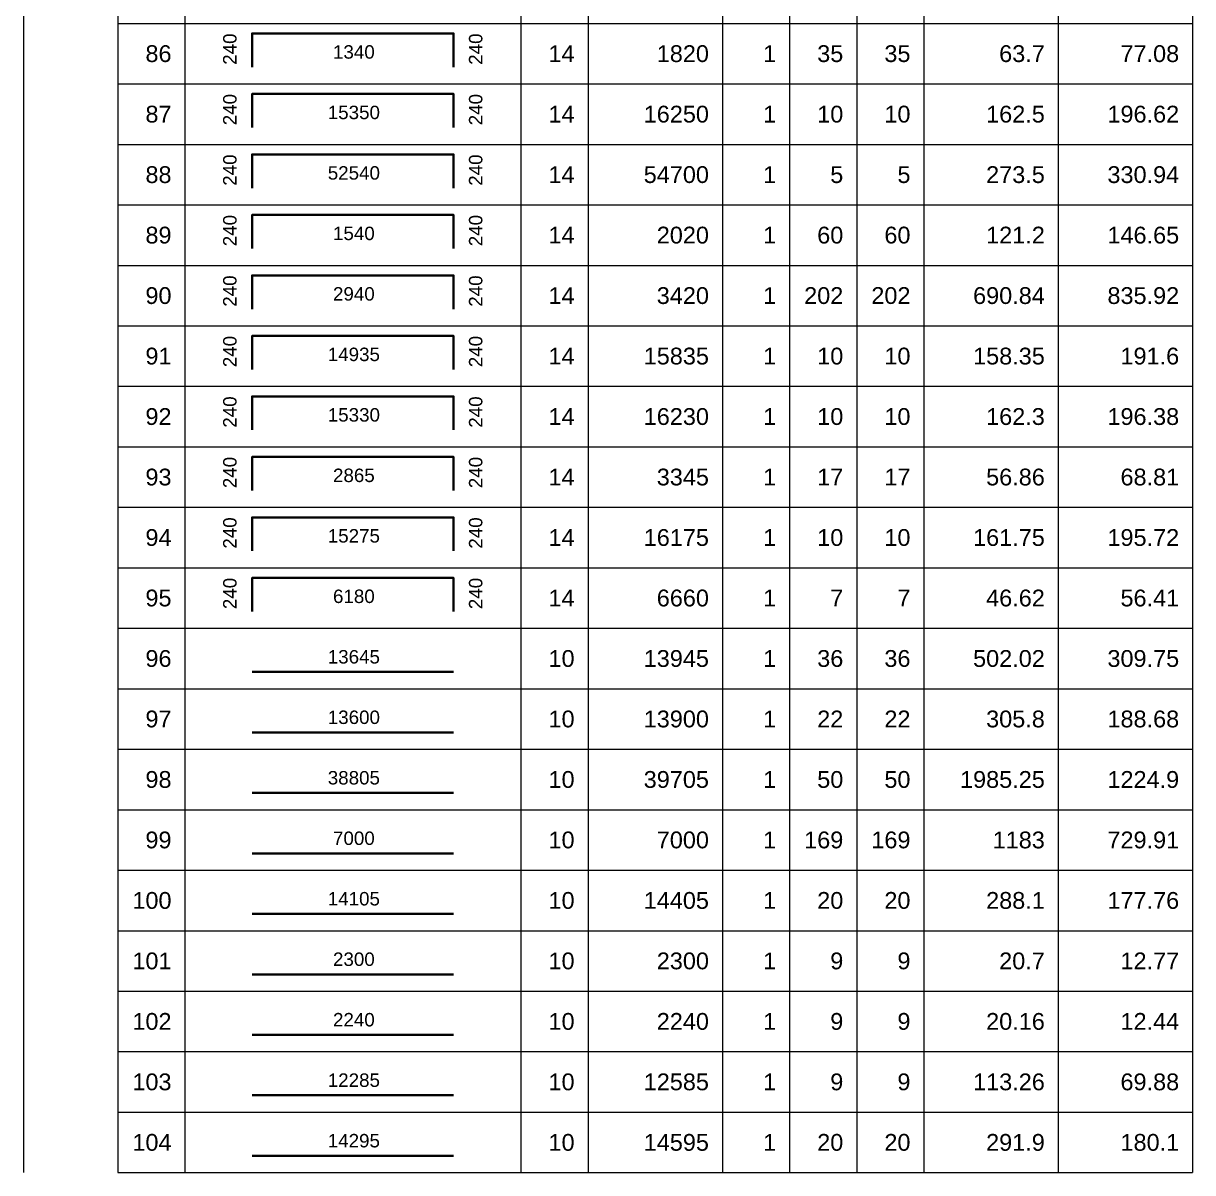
# Model space of a CAD drawing. Header units: millimetres. Extents: x -211477 to 1328726, y -15421 to 98394.
# Drawn here: x 1261446 to 1292079, y 17843 to 47939 of the extents above; entities that cross this region are included whole.
import ezdxf
from ezdxf.enums import TextEntityAlignment as Align

# ---------------------------------------------------------------- set-up
doc = ezdxf.new("R2010")
doc.units = ezdxf.units.MM
doc.header["$MEASUREMENT"] = 0
for name, color, linetype, lineweight in [('NDC_FRAME', 7, 'Continuous', 18), ('NDC_S_REBAR', 4, 'Continuous', 35), ('NDC_S_VN TEXT', 7, 'Continuous', 20), ('NDC_Table', 3, 'Continuous', 20)]:
    doc.layers.add(name, color=color, linetype=linetype, lineweight=lineweight)
doc.styles.add('ARIAL', font='arial.ttf', dxfattribs={"width": 0.8})

# ---------------------------------------------------------------- blocks, each defined once
blk = doc.blocks.new('dang04')
at = {"layer": 'NDC_S_REBAR'}
blk.add_lwpolyline([(3405, -650), (3405, -150), (6405, -150), (6405, -650)], dxfattribs=at)
at = {"layer": 'NDC_Table'}
for p, q in [((0, 0), (0, -900)), ((1405, 0), (1405, -900)), ((2405, 0), (2405, -900)), ((7405, 0), (7405, -900)), ((8405, 0), (8405, -900)), ((10405, 0), (10405, -900)), ((11405, 0), (11405, -900)), ((12405, 0), (12405, -900)), ((13405, 0), (13405, -900)), ((15405, 0), (15405, -900)), ((17405, 0), (17405, -900)), ((1405, -900), (17405, -900))]:
    blk.add_line(p, q, dxfattribs=at)
at = {"layer": 'NDC_S_VN TEXT', "style": 'ARIAL'}
for p in [(3073, -150), (6733, -150)]:
    blk.add_attdef('D03', text='', height=200, rotation=90, dxfattribs=at).set_placement(p, align=Align.MIDDLE_RIGHT)
for p in [(2205, -450), (8205, -450), (10205, -450), (11205, -450), (12205, -450), (13205, -450), (15205, -450), (17205, -450)]:
    blk.add_attdef('D03', text='', height=250, dxfattribs=at).set_placement(p, align=Align.MIDDLE_RIGHT)
blk.add_attdef('D03', text='', height=200, dxfattribs=at).set_placement((4920, -425), align=Align.MIDDLE_CENTER)
blk = doc.blocks.new('dang01')
at = {"layer": 'NDC_S_REBAR'}
blk.add_line((3405, -650), (6405, -650), dxfattribs=at)
at = {"layer": 'NDC_Table'}
for p, q in [((0, 0), (0, -900)), ((1405, 0), (1405, -900)), ((2405, 0), (2405, -900)), ((7405, 0), (7405, -900)), ((8405, 0), (8405, -900)), ((10405, 0), (10405, -900)), ((11405, 0), (11405, -900)), ((12405, 0), (12405, -900)), ((13405, 0), (13405, -900)), ((15405, 0), (15405, -900)), ((17405, 0), (17405, -900)), ((1405, -900), (17405, -900))]:
    blk.add_line(p, q, dxfattribs=at)
at = {"layer": 'NDC_S_VN TEXT', "style": 'ARIAL'}
for p in [(2205, -450), (8205, -450), (10205, -450), (11205, -450), (12205, -450), (13205, -450), (15205, -450), (17205, -450)]:
    blk.add_attdef('D03', text='', height=250, dxfattribs=at).set_placement(p, align=Align.MIDDLE_RIGHT)
blk.add_attdef('00000000', text='', height=200, dxfattribs=at).set_placement((4920, -425), align=Align.MIDDLE_CENTER)

msp = doc.modelspace()

# ---------------------------------------------------------------- block references
at = {"layer": 'NDC_FRAME'}
ref = msp.add_blockref('dang04', (1261445.7, 49523), dxfattribs=dict(at, xscale=1.759999999999996, yscale=1.759999999999996, zscale=1.759999999999996))
ref.add_attrib('D03', '85', dxfattribs={"layer": 'NDC_S_VN TEXT', "height": 440, "style": 'ARIAL'}).set_placement((1265327, 48731), align=Align.MIDDLE_RIGHT)
ref.add_attrib('D03', '240', dxfattribs={"layer": 'NDC_S_VN TEXT', "height": 352, "rotation": 90, "style": 'ARIAL'}).set_placement((1266854.8, 49259), align=Align.MIDDLE_RIGHT)
ref.add_attrib('D03', '15335', dxfattribs={"layer": 'NDC_S_VN TEXT', "height": 352, "style": 'ARIAL'}).set_placement((1270104.2, 48775.5), align=Align.MIDDLE_CENTER)
ref.add_attrib('D03', '240', dxfattribs={"layer": 'NDC_S_VN TEXT', "height": 352, "rotation": 90, "style": 'ARIAL'}).set_placement((1273294.9, 49259), align=Align.MIDDLE_RIGHT)
ref.add_attrib('D03', '14', dxfattribs={"layer": 'NDC_S_VN TEXT', "height": 440, "style": 'ARIAL'}).set_placement((1275887, 48731), align=Align.MIDDLE_RIGHT)
ref.add_attrib('D03', '16235', dxfattribs={"layer": 'NDC_S_VN TEXT', "height": 440, "style": 'ARIAL'}).set_placement((1279407, 48731), align=Align.MIDDLE_RIGHT)
ref.add_attrib('D03', '1', dxfattribs={"layer": 'NDC_S_VN TEXT', "height": 440, "style": 'ARIAL'}).set_placement((1281167, 48731), align=Align.MIDDLE_RIGHT)
ref.add_attrib('D03', '10', dxfattribs={"layer": 'NDC_S_VN TEXT', "height": 440, "style": 'ARIAL'}).set_placement((1282927, 48731), align=Align.MIDDLE_RIGHT)
ref.add_attrib('D03', '10', dxfattribs={"layer": 'NDC_S_VN TEXT', "height": 440, "style": 'ARIAL'}).set_placement((1284687, 48731.6), align=Align.MIDDLE_RIGHT)
ref.add_attrib('D03', '162.35', dxfattribs={"layer": 'NDC_S_VN TEXT', "height": 440, "style": 'ARIAL'}).set_placement((1288207, 48731), align=Align.MIDDLE_RIGHT)
ref.add_attrib('D03', '196.44', dxfattribs={"layer": 'NDC_S_VN TEXT', "height": 440, "style": 'ARIAL'}).set_placement((1291727, 48731), align=Align.MIDDLE_RIGHT)
ref = msp.add_blockref('dang04', (1261445.7, 47939), dxfattribs=dict(at, xscale=1.759999999999996, yscale=1.759999999999996, zscale=1.759999999999996))
ref.add_attrib('D03', '86', dxfattribs={"layer": 'NDC_S_VN TEXT', "height": 440, "style": 'ARIAL'}).set_placement((1265327, 47147), align=Align.MIDDLE_RIGHT)
ref.add_attrib('D03', '240', dxfattribs={"layer": 'NDC_S_VN TEXT', "height": 352, "rotation": 90, "style": 'ARIAL'}).set_placement((1266854.8, 47675), align=Align.MIDDLE_RIGHT)
ref.add_attrib('D03', '1340', dxfattribs={"layer": 'NDC_S_VN TEXT', "height": 352, "style": 'ARIAL'}).set_placement((1270104.2, 47191.5), align=Align.MIDDLE_CENTER)
ref.add_attrib('D03', '240', dxfattribs={"layer": 'NDC_S_VN TEXT', "height": 352, "rotation": 90, "style": 'ARIAL'}).set_placement((1273294.9, 47675), align=Align.MIDDLE_RIGHT)
ref.add_attrib('D03', '14', dxfattribs={"layer": 'NDC_S_VN TEXT', "height": 440, "style": 'ARIAL'}).set_placement((1275887, 47147), align=Align.MIDDLE_RIGHT)
ref.add_attrib('D03', '1820', dxfattribs={"layer": 'NDC_S_VN TEXT', "height": 440, "style": 'ARIAL'}).set_placement((1279407, 47147), align=Align.MIDDLE_RIGHT)
ref.add_attrib('D03', '1', dxfattribs={"layer": 'NDC_S_VN TEXT', "height": 440, "style": 'ARIAL'}).set_placement((1281167, 47147), align=Align.MIDDLE_RIGHT)
ref.add_attrib('D03', '35', dxfattribs={"layer": 'NDC_S_VN TEXT', "height": 440, "style": 'ARIAL'}).set_placement((1282927, 47147), align=Align.MIDDLE_RIGHT)
ref.add_attrib('D03', '35', dxfattribs={"layer": 'NDC_S_VN TEXT', "height": 440, "style": 'ARIAL'}).set_placement((1284687, 47147.6), align=Align.MIDDLE_RIGHT)
ref.add_attrib('D03', '63.7', dxfattribs={"layer": 'NDC_S_VN TEXT', "height": 440, "style": 'ARIAL'}).set_placement((1288207, 47147), align=Align.MIDDLE_RIGHT)
ref.add_attrib('D03', '77.08', dxfattribs={"layer": 'NDC_S_VN TEXT', "height": 440, "style": 'ARIAL'}).set_placement((1291727, 47147), align=Align.MIDDLE_RIGHT)
ref = msp.add_blockref('dang04', (1261445.7, 46355), dxfattribs=dict(at, xscale=1.759999999999996, yscale=1.759999999999996, zscale=1.759999999999996))
ref.add_attrib('D03', '87', dxfattribs={"layer": 'NDC_S_VN TEXT', "height": 440, "style": 'ARIAL'}).set_placement((1265327, 45563), align=Align.MIDDLE_RIGHT)
ref.add_attrib('D03', '240', dxfattribs={"layer": 'NDC_S_VN TEXT', "height": 352, "rotation": 90, "style": 'ARIAL'}).set_placement((1266854.8, 46091), align=Align.MIDDLE_RIGHT)
ref.add_attrib('D03', '15350', dxfattribs={"layer": 'NDC_S_VN TEXT', "height": 352, "style": 'ARIAL'}).set_placement((1270104.2, 45607.5), align=Align.MIDDLE_CENTER)
ref.add_attrib('D03', '240', dxfattribs={"layer": 'NDC_S_VN TEXT', "height": 352, "rotation": 90, "style": 'ARIAL'}).set_placement((1273294.9, 46091), align=Align.MIDDLE_RIGHT)
ref.add_attrib('D03', '14', dxfattribs={"layer": 'NDC_S_VN TEXT', "height": 440, "style": 'ARIAL'}).set_placement((1275887, 45563), align=Align.MIDDLE_RIGHT)
ref.add_attrib('D03', '16250', dxfattribs={"layer": 'NDC_S_VN TEXT', "height": 440, "style": 'ARIAL'}).set_placement((1279407, 45563), align=Align.MIDDLE_RIGHT)
ref.add_attrib('D03', '1', dxfattribs={"layer": 'NDC_S_VN TEXT', "height": 440, "style": 'ARIAL'}).set_placement((1281167, 45563), align=Align.MIDDLE_RIGHT)
ref.add_attrib('D03', '10', dxfattribs={"layer": 'NDC_S_VN TEXT', "height": 440, "style": 'ARIAL'}).set_placement((1282927, 45563), align=Align.MIDDLE_RIGHT)
ref.add_attrib('D03', '10', dxfattribs={"layer": 'NDC_S_VN TEXT', "height": 440, "style": 'ARIAL'}).set_placement((1284687, 45563.6), align=Align.MIDDLE_RIGHT)
ref.add_attrib('D03', '162.5', dxfattribs={"layer": 'NDC_S_VN TEXT', "height": 440, "style": 'ARIAL'}).set_placement((1288207, 45563), align=Align.MIDDLE_RIGHT)
ref.add_attrib('D03', '196.62', dxfattribs={"layer": 'NDC_S_VN TEXT', "height": 440, "style": 'ARIAL'}).set_placement((1291727, 45563), align=Align.MIDDLE_RIGHT)
ref = msp.add_blockref('dang04', (1261445.7, 44771), dxfattribs=dict(at, xscale=1.759999999999996, yscale=1.759999999999996, zscale=1.759999999999996))
ref.add_attrib('D03', '88', dxfattribs={"layer": 'NDC_S_VN TEXT', "height": 440, "style": 'ARIAL'}).set_placement((1265327, 43979), align=Align.MIDDLE_RIGHT)
ref.add_attrib('D03', '240', dxfattribs={"layer": 'NDC_S_VN TEXT', "height": 352, "rotation": 90, "style": 'ARIAL'}).set_placement((1266854.8, 44507), align=Align.MIDDLE_RIGHT)
ref.add_attrib('D03', '52540', dxfattribs={"layer": 'NDC_S_VN TEXT', "height": 352, "style": 'ARIAL'}).set_placement((1270104.2, 44023.5), align=Align.MIDDLE_CENTER)
ref.add_attrib('D03', '240', dxfattribs={"layer": 'NDC_S_VN TEXT', "height": 352, "rotation": 90, "style": 'ARIAL'}).set_placement((1273294.9, 44507), align=Align.MIDDLE_RIGHT)
ref.add_attrib('D03', '14', dxfattribs={"layer": 'NDC_S_VN TEXT', "height": 440, "style": 'ARIAL'}).set_placement((1275887, 43979), align=Align.MIDDLE_RIGHT)
ref.add_attrib('D03', '54700', dxfattribs={"layer": 'NDC_S_VN TEXT', "height": 440, "style": 'ARIAL'}).set_placement((1279407, 43979), align=Align.MIDDLE_RIGHT)
ref.add_attrib('D03', '1', dxfattribs={"layer": 'NDC_S_VN TEXT', "height": 440, "style": 'ARIAL'}).set_placement((1281167, 43979), align=Align.MIDDLE_RIGHT)
ref.add_attrib('D03', '5', dxfattribs={"layer": 'NDC_S_VN TEXT', "height": 440, "style": 'ARIAL'}).set_placement((1282927, 43979), align=Align.MIDDLE_RIGHT)
ref.add_attrib('D03', '5', dxfattribs={"layer": 'NDC_S_VN TEXT', "height": 440, "style": 'ARIAL'}).set_placement((1284687, 43979.6), align=Align.MIDDLE_RIGHT)
ref.add_attrib('D03', '273.5', dxfattribs={"layer": 'NDC_S_VN TEXT', "height": 440, "style": 'ARIAL'}).set_placement((1288207, 43979), align=Align.MIDDLE_RIGHT)
ref.add_attrib('D03', '330.94', dxfattribs={"layer": 'NDC_S_VN TEXT', "height": 440, "style": 'ARIAL'}).set_placement((1291727, 43979), align=Align.MIDDLE_RIGHT)
ref = msp.add_blockref('dang04', (1261445.7, 43187), dxfattribs=dict(at, xscale=1.759999999999996, yscale=1.759999999999996, zscale=1.759999999999996))
ref.add_attrib('D03', '89', dxfattribs={"layer": 'NDC_S_VN TEXT', "height": 440, "style": 'ARIAL'}).set_placement((1265327, 42395), align=Align.MIDDLE_RIGHT)
ref.add_attrib('D03', '240', dxfattribs={"layer": 'NDC_S_VN TEXT', "height": 352, "rotation": 90, "style": 'ARIAL'}).set_placement((1266854.8, 42923), align=Align.MIDDLE_RIGHT)
ref.add_attrib('D03', '1540', dxfattribs={"layer": 'NDC_S_VN TEXT', "height": 352, "style": 'ARIAL'}).set_placement((1270104.2, 42439.5), align=Align.MIDDLE_CENTER)
ref.add_attrib('D03', '240', dxfattribs={"layer": 'NDC_S_VN TEXT', "height": 352, "rotation": 90, "style": 'ARIAL'}).set_placement((1273294.9, 42923), align=Align.MIDDLE_RIGHT)
ref.add_attrib('D03', '14', dxfattribs={"layer": 'NDC_S_VN TEXT', "height": 440, "style": 'ARIAL'}).set_placement((1275887, 42395), align=Align.MIDDLE_RIGHT)
ref.add_attrib('D03', '2020', dxfattribs={"layer": 'NDC_S_VN TEXT', "height": 440, "style": 'ARIAL'}).set_placement((1279407, 42395), align=Align.MIDDLE_RIGHT)
ref.add_attrib('D03', '1', dxfattribs={"layer": 'NDC_S_VN TEXT', "height": 440, "style": 'ARIAL'}).set_placement((1281167, 42395), align=Align.MIDDLE_RIGHT)
ref.add_attrib('D03', '60', dxfattribs={"layer": 'NDC_S_VN TEXT', "height": 440, "style": 'ARIAL'}).set_placement((1282927, 42395), align=Align.MIDDLE_RIGHT)
ref.add_attrib('D03', '60', dxfattribs={"layer": 'NDC_S_VN TEXT', "height": 440, "style": 'ARIAL'}).set_placement((1284687, 42395.6), align=Align.MIDDLE_RIGHT)
ref.add_attrib('D03', '121.2', dxfattribs={"layer": 'NDC_S_VN TEXT', "height": 440, "style": 'ARIAL'}).set_placement((1288207, 42395), align=Align.MIDDLE_RIGHT)
ref.add_attrib('D03', '146.65', dxfattribs={"layer": 'NDC_S_VN TEXT', "height": 440, "style": 'ARIAL'}).set_placement((1291727, 42395), align=Align.MIDDLE_RIGHT)
ref = msp.add_blockref('dang04', (1261445.7, 41603), dxfattribs=dict(at, xscale=1.759999999999996, yscale=1.759999999999996, zscale=1.759999999999996))
ref.add_attrib('D03', '90', dxfattribs={"layer": 'NDC_S_VN TEXT', "height": 440, "style": 'ARIAL'}).set_placement((1265327, 40811), align=Align.MIDDLE_RIGHT)
ref.add_attrib('D03', '240', dxfattribs={"layer": 'NDC_S_VN TEXT', "height": 352, "rotation": 90, "style": 'ARIAL'}).set_placement((1266854.8, 41339), align=Align.MIDDLE_RIGHT)
ref.add_attrib('D03', '2940', dxfattribs={"layer": 'NDC_S_VN TEXT', "height": 352, "style": 'ARIAL'}).set_placement((1270104.2, 40855.5), align=Align.MIDDLE_CENTER)
ref.add_attrib('D03', '240', dxfattribs={"layer": 'NDC_S_VN TEXT', "height": 352, "rotation": 90, "style": 'ARIAL'}).set_placement((1273294.9, 41339), align=Align.MIDDLE_RIGHT)
ref.add_attrib('D03', '14', dxfattribs={"layer": 'NDC_S_VN TEXT', "height": 440, "style": 'ARIAL'}).set_placement((1275887, 40811), align=Align.MIDDLE_RIGHT)
ref.add_attrib('D03', '3420', dxfattribs={"layer": 'NDC_S_VN TEXT', "height": 440, "style": 'ARIAL'}).set_placement((1279407, 40811), align=Align.MIDDLE_RIGHT)
ref.add_attrib('D03', '1', dxfattribs={"layer": 'NDC_S_VN TEXT', "height": 440, "style": 'ARIAL'}).set_placement((1281167, 40811), align=Align.MIDDLE_RIGHT)
ref.add_attrib('D03', '202', dxfattribs={"layer": 'NDC_S_VN TEXT', "height": 440, "style": 'ARIAL'}).set_placement((1282927, 40811), align=Align.MIDDLE_RIGHT)
ref.add_attrib('D03', '202', dxfattribs={"layer": 'NDC_S_VN TEXT', "height": 440, "style": 'ARIAL'}).set_placement((1284687, 40811.6), align=Align.MIDDLE_RIGHT)
ref.add_attrib('D03', '690.84', dxfattribs={"layer": 'NDC_S_VN TEXT', "height": 440, "style": 'ARIAL'}).set_placement((1288207, 40811), align=Align.MIDDLE_RIGHT)
ref.add_attrib('D03', '835.92', dxfattribs={"layer": 'NDC_S_VN TEXT', "height": 440, "style": 'ARIAL'}).set_placement((1291727, 40811), align=Align.MIDDLE_RIGHT)
ref = msp.add_blockref('dang04', (1261445.7, 40019), dxfattribs=dict(at, xscale=1.759999999999996, yscale=1.759999999999996, zscale=1.759999999999996))
ref.add_attrib('D03', '91', dxfattribs={"layer": 'NDC_S_VN TEXT', "height": 440, "style": 'ARIAL'}).set_placement((1265327, 39227), align=Align.MIDDLE_RIGHT)
ref.add_attrib('D03', '240', dxfattribs={"layer": 'NDC_S_VN TEXT', "height": 352, "rotation": 90, "style": 'ARIAL'}).set_placement((1266854.8, 39755), align=Align.MIDDLE_RIGHT)
ref.add_attrib('D03', '14935', dxfattribs={"layer": 'NDC_S_VN TEXT', "height": 352, "style": 'ARIAL'}).set_placement((1270104.2, 39271.5), align=Align.MIDDLE_CENTER)
ref.add_attrib('D03', '240', dxfattribs={"layer": 'NDC_S_VN TEXT', "height": 352, "rotation": 90, "style": 'ARIAL'}).set_placement((1273294.9, 39755), align=Align.MIDDLE_RIGHT)
ref.add_attrib('D03', '14', dxfattribs={"layer": 'NDC_S_VN TEXT', "height": 440, "style": 'ARIAL'}).set_placement((1275887, 39227), align=Align.MIDDLE_RIGHT)
ref.add_attrib('D03', '15835', dxfattribs={"layer": 'NDC_S_VN TEXT', "height": 440, "style": 'ARIAL'}).set_placement((1279407, 39227), align=Align.MIDDLE_RIGHT)
ref.add_attrib('D03', '1', dxfattribs={"layer": 'NDC_S_VN TEXT', "height": 440, "style": 'ARIAL'}).set_placement((1281167, 39227), align=Align.MIDDLE_RIGHT)
ref.add_attrib('D03', '10', dxfattribs={"layer": 'NDC_S_VN TEXT', "height": 440, "style": 'ARIAL'}).set_placement((1282927, 39227), align=Align.MIDDLE_RIGHT)
ref.add_attrib('D03', '10', dxfattribs={"layer": 'NDC_S_VN TEXT', "height": 440, "style": 'ARIAL'}).set_placement((1284687, 39227.6), align=Align.MIDDLE_RIGHT)
ref.add_attrib('D03', '158.35', dxfattribs={"layer": 'NDC_S_VN TEXT', "height": 440, "style": 'ARIAL'}).set_placement((1288207, 39227), align=Align.MIDDLE_RIGHT)
ref.add_attrib('D03', '191.6', dxfattribs={"layer": 'NDC_S_VN TEXT', "height": 440, "style": 'ARIAL'}).set_placement((1291727, 39227), align=Align.MIDDLE_RIGHT)
ref = msp.add_blockref('dang04', (1261445.7, 38435), dxfattribs=dict(at, xscale=1.759999999999996, yscale=1.759999999999996, zscale=1.759999999999996))
ref.add_attrib('D03', '92', dxfattribs={"layer": 'NDC_S_VN TEXT', "height": 440, "style": 'ARIAL'}).set_placement((1265327, 37643), align=Align.MIDDLE_RIGHT)
ref.add_attrib('D03', '240', dxfattribs={"layer": 'NDC_S_VN TEXT', "height": 352, "rotation": 90, "style": 'ARIAL'}).set_placement((1266854.8, 38171), align=Align.MIDDLE_RIGHT)
ref.add_attrib('D03', '15330', dxfattribs={"layer": 'NDC_S_VN TEXT', "height": 352, "style": 'ARIAL'}).set_placement((1270104.2, 37687.5), align=Align.MIDDLE_CENTER)
ref.add_attrib('D03', '240', dxfattribs={"layer": 'NDC_S_VN TEXT', "height": 352, "rotation": 90, "style": 'ARIAL'}).set_placement((1273294.9, 38171), align=Align.MIDDLE_RIGHT)
ref.add_attrib('D03', '14', dxfattribs={"layer": 'NDC_S_VN TEXT', "height": 440, "style": 'ARIAL'}).set_placement((1275887, 37643), align=Align.MIDDLE_RIGHT)
ref.add_attrib('D03', '16230', dxfattribs={"layer": 'NDC_S_VN TEXT', "height": 440, "style": 'ARIAL'}).set_placement((1279407, 37643), align=Align.MIDDLE_RIGHT)
ref.add_attrib('D03', '1', dxfattribs={"layer": 'NDC_S_VN TEXT', "height": 440, "style": 'ARIAL'}).set_placement((1281167, 37643), align=Align.MIDDLE_RIGHT)
ref.add_attrib('D03', '10', dxfattribs={"layer": 'NDC_S_VN TEXT', "height": 440, "style": 'ARIAL'}).set_placement((1282927, 37643), align=Align.MIDDLE_RIGHT)
ref.add_attrib('D03', '10', dxfattribs={"layer": 'NDC_S_VN TEXT', "height": 440, "style": 'ARIAL'}).set_placement((1284687, 37643.6), align=Align.MIDDLE_RIGHT)
ref.add_attrib('D03', '162.3', dxfattribs={"layer": 'NDC_S_VN TEXT', "height": 440, "style": 'ARIAL'}).set_placement((1288207, 37643), align=Align.MIDDLE_RIGHT)
ref.add_attrib('D03', '196.38', dxfattribs={"layer": 'NDC_S_VN TEXT', "height": 440, "style": 'ARIAL'}).set_placement((1291727, 37643), align=Align.MIDDLE_RIGHT)
ref = msp.add_blockref('dang04', (1261445.7, 36851), dxfattribs=dict(at, xscale=1.759999999999996, yscale=1.759999999999996, zscale=1.759999999999996))
ref.add_attrib('D03', '93', dxfattribs={"layer": 'NDC_S_VN TEXT', "height": 440, "style": 'ARIAL'}).set_placement((1265327, 36059), align=Align.MIDDLE_RIGHT)
ref.add_attrib('D03', '240', dxfattribs={"layer": 'NDC_S_VN TEXT', "height": 352, "rotation": 90, "style": 'ARIAL'}).set_placement((1266854.8, 36587), align=Align.MIDDLE_RIGHT)
ref.add_attrib('D03', '2865', dxfattribs={"layer": 'NDC_S_VN TEXT', "height": 352, "style": 'ARIAL'}).set_placement((1270104.2, 36103.5), align=Align.MIDDLE_CENTER)
ref.add_attrib('D03', '240', dxfattribs={"layer": 'NDC_S_VN TEXT', "height": 352, "rotation": 90, "style": 'ARIAL'}).set_placement((1273294.9, 36587), align=Align.MIDDLE_RIGHT)
ref.add_attrib('D03', '14', dxfattribs={"layer": 'NDC_S_VN TEXT', "height": 440, "style": 'ARIAL'}).set_placement((1275887, 36059), align=Align.MIDDLE_RIGHT)
ref.add_attrib('D03', '3345', dxfattribs={"layer": 'NDC_S_VN TEXT', "height": 440, "style": 'ARIAL'}).set_placement((1279407, 36059), align=Align.MIDDLE_RIGHT)
ref.add_attrib('D03', '1', dxfattribs={"layer": 'NDC_S_VN TEXT', "height": 440, "style": 'ARIAL'}).set_placement((1281167, 36059), align=Align.MIDDLE_RIGHT)
ref.add_attrib('D03', '17', dxfattribs={"layer": 'NDC_S_VN TEXT', "height": 440, "style": 'ARIAL'}).set_placement((1282927, 36059), align=Align.MIDDLE_RIGHT)
ref.add_attrib('D03', '17', dxfattribs={"layer": 'NDC_S_VN TEXT', "height": 440, "style": 'ARIAL'}).set_placement((1284687, 36059.6), align=Align.MIDDLE_RIGHT)
ref.add_attrib('D03', '56.86', dxfattribs={"layer": 'NDC_S_VN TEXT', "height": 440, "style": 'ARIAL'}).set_placement((1288207, 36059), align=Align.MIDDLE_RIGHT)
ref.add_attrib('D03', '68.81', dxfattribs={"layer": 'NDC_S_VN TEXT', "height": 440, "style": 'ARIAL'}).set_placement((1291727, 36059), align=Align.MIDDLE_RIGHT)
ref = msp.add_blockref('dang04', (1261445.7, 35267), dxfattribs=dict(at, xscale=1.759999999999996, yscale=1.759999999999996, zscale=1.759999999999996))
ref.add_attrib('D03', '94', dxfattribs={"layer": 'NDC_S_VN TEXT', "height": 440, "style": 'ARIAL'}).set_placement((1265327, 34475), align=Align.MIDDLE_RIGHT)
ref.add_attrib('D03', '240', dxfattribs={"layer": 'NDC_S_VN TEXT', "height": 352, "rotation": 90, "style": 'ARIAL'}).set_placement((1266854.8, 35003), align=Align.MIDDLE_RIGHT)
ref.add_attrib('D03', '15275', dxfattribs={"layer": 'NDC_S_VN TEXT', "height": 352, "style": 'ARIAL'}).set_placement((1270104.2, 34519.5), align=Align.MIDDLE_CENTER)
ref.add_attrib('D03', '240', dxfattribs={"layer": 'NDC_S_VN TEXT', "height": 352, "rotation": 90, "style": 'ARIAL'}).set_placement((1273294.9, 35003), align=Align.MIDDLE_RIGHT)
ref.add_attrib('D03', '14', dxfattribs={"layer": 'NDC_S_VN TEXT', "height": 440, "style": 'ARIAL'}).set_placement((1275887, 34475), align=Align.MIDDLE_RIGHT)
ref.add_attrib('D03', '16175', dxfattribs={"layer": 'NDC_S_VN TEXT', "height": 440, "style": 'ARIAL'}).set_placement((1279407, 34475), align=Align.MIDDLE_RIGHT)
ref.add_attrib('D03', '1', dxfattribs={"layer": 'NDC_S_VN TEXT', "height": 440, "style": 'ARIAL'}).set_placement((1281167, 34475), align=Align.MIDDLE_RIGHT)
ref.add_attrib('D03', '10', dxfattribs={"layer": 'NDC_S_VN TEXT', "height": 440, "style": 'ARIAL'}).set_placement((1282927, 34475), align=Align.MIDDLE_RIGHT)
ref.add_attrib('D03', '10', dxfattribs={"layer": 'NDC_S_VN TEXT', "height": 440, "style": 'ARIAL'}).set_placement((1284687, 34475.6), align=Align.MIDDLE_RIGHT)
ref.add_attrib('D03', '161.75', dxfattribs={"layer": 'NDC_S_VN TEXT', "height": 440, "style": 'ARIAL'}).set_placement((1288207, 34475), align=Align.MIDDLE_RIGHT)
ref.add_attrib('D03', '195.72', dxfattribs={"layer": 'NDC_S_VN TEXT', "height": 440, "style": 'ARIAL'}).set_placement((1291727, 34475), align=Align.MIDDLE_RIGHT)
ref = msp.add_blockref('dang04', (1261445.7, 33683), dxfattribs=dict(at, xscale=1.759999999999996, yscale=1.759999999999996, zscale=1.759999999999996))
ref.add_attrib('D03', '95', dxfattribs={"layer": 'NDC_S_VN TEXT', "height": 440, "style": 'ARIAL'}).set_placement((1265327, 32891), align=Align.MIDDLE_RIGHT)
ref.add_attrib('D03', '240', dxfattribs={"layer": 'NDC_S_VN TEXT', "height": 352, "rotation": 90, "style": 'ARIAL'}).set_placement((1266854.8, 33419), align=Align.MIDDLE_RIGHT)
ref.add_attrib('D03', '6180', dxfattribs={"layer": 'NDC_S_VN TEXT', "height": 352, "style": 'ARIAL'}).set_placement((1270104.2, 32935.5), align=Align.MIDDLE_CENTER)
ref.add_attrib('D03', '240', dxfattribs={"layer": 'NDC_S_VN TEXT', "height": 352, "rotation": 90, "style": 'ARIAL'}).set_placement((1273294.9, 33419), align=Align.MIDDLE_RIGHT)
ref.add_attrib('D03', '14', dxfattribs={"layer": 'NDC_S_VN TEXT', "height": 440, "style": 'ARIAL'}).set_placement((1275887, 32891), align=Align.MIDDLE_RIGHT)
ref.add_attrib('D03', '6660', dxfattribs={"layer": 'NDC_S_VN TEXT', "height": 440, "style": 'ARIAL'}).set_placement((1279407, 32891), align=Align.MIDDLE_RIGHT)
ref.add_attrib('D03', '1', dxfattribs={"layer": 'NDC_S_VN TEXT', "height": 440, "style": 'ARIAL'}).set_placement((1281167, 32891), align=Align.MIDDLE_RIGHT)
ref.add_attrib('D03', '7', dxfattribs={"layer": 'NDC_S_VN TEXT', "height": 440, "style": 'ARIAL'}).set_placement((1282927, 32891), align=Align.MIDDLE_RIGHT)
ref.add_attrib('D03', '7', dxfattribs={"layer": 'NDC_S_VN TEXT', "height": 440, "style": 'ARIAL'}).set_placement((1284687, 32891.6), align=Align.MIDDLE_RIGHT)
ref.add_attrib('D03', '46.62', dxfattribs={"layer": 'NDC_S_VN TEXT', "height": 440, "style": 'ARIAL'}).set_placement((1288207, 32891), align=Align.MIDDLE_RIGHT)
ref.add_attrib('D03', '56.41', dxfattribs={"layer": 'NDC_S_VN TEXT', "height": 440, "style": 'ARIAL'}).set_placement((1291727, 32891), align=Align.MIDDLE_RIGHT)
ref = msp.add_blockref('dang01', (1261445.7, 32099), dxfattribs=dict(at, xscale=1.759999999999996, yscale=1.759999999999996, zscale=1.759999999999996))
ref.add_attrib('D03', '96', dxfattribs={"layer": 'NDC_S_VN TEXT', "height": 440, "style": 'ARIAL'}).set_placement((1265327, 31307), align=Align.MIDDLE_RIGHT)
ref.add_attrib('00000000', '13645', dxfattribs={"layer": 'NDC_S_VN TEXT', "height": 352, "style": 'ARIAL'}).set_placement((1270104.2, 31351.5), align=Align.MIDDLE_CENTER)
ref.add_attrib('D03', '10', dxfattribs={"layer": 'NDC_S_VN TEXT', "height": 440, "style": 'ARIAL'}).set_placement((1275887, 31307), align=Align.MIDDLE_RIGHT)
ref.add_attrib('D03', '13945', dxfattribs={"layer": 'NDC_S_VN TEXT', "height": 440, "style": 'ARIAL'}).set_placement((1279407, 31307), align=Align.MIDDLE_RIGHT)
ref.add_attrib('D03', '1', dxfattribs={"layer": 'NDC_S_VN TEXT', "height": 440, "style": 'ARIAL'}).set_placement((1281167, 31307), align=Align.MIDDLE_RIGHT)
ref.add_attrib('D03', '36', dxfattribs={"layer": 'NDC_S_VN TEXT', "height": 440, "style": 'ARIAL'}).set_placement((1282927, 31307), align=Align.MIDDLE_RIGHT)
ref.add_attrib('D03', '36', dxfattribs={"layer": 'NDC_S_VN TEXT', "height": 440, "style": 'ARIAL'}).set_placement((1284687, 31307.6), align=Align.MIDDLE_RIGHT)
ref.add_attrib('D03', '502.02', dxfattribs={"layer": 'NDC_S_VN TEXT', "height": 440, "style": 'ARIAL'}).set_placement((1288207, 31307), align=Align.MIDDLE_RIGHT)
ref.add_attrib('D03', '309.75', dxfattribs={"layer": 'NDC_S_VN TEXT', "height": 440, "style": 'ARIAL'}).set_placement((1291727, 31307), align=Align.MIDDLE_RIGHT)
ref = msp.add_blockref('dang01', (1261445.7, 30515), dxfattribs=dict(at, xscale=1.759999999999996, yscale=1.759999999999996, zscale=1.759999999999996))
ref.add_attrib('D03', '97', dxfattribs={"layer": 'NDC_S_VN TEXT', "height": 440, "style": 'ARIAL'}).set_placement((1265327, 29723), align=Align.MIDDLE_RIGHT)
ref.add_attrib('00000000', '13600', dxfattribs={"layer": 'NDC_S_VN TEXT', "height": 352, "style": 'ARIAL'}).set_placement((1270104.2, 29767.5), align=Align.MIDDLE_CENTER)
ref.add_attrib('D03', '10', dxfattribs={"layer": 'NDC_S_VN TEXT', "height": 440, "style": 'ARIAL'}).set_placement((1275887, 29723), align=Align.MIDDLE_RIGHT)
ref.add_attrib('D03', '13900', dxfattribs={"layer": 'NDC_S_VN TEXT', "height": 440, "style": 'ARIAL'}).set_placement((1279407, 29723), align=Align.MIDDLE_RIGHT)
ref.add_attrib('D03', '1', dxfattribs={"layer": 'NDC_S_VN TEXT', "height": 440, "style": 'ARIAL'}).set_placement((1281167, 29723), align=Align.MIDDLE_RIGHT)
ref.add_attrib('D03', '22', dxfattribs={"layer": 'NDC_S_VN TEXT', "height": 440, "style": 'ARIAL'}).set_placement((1282927, 29723), align=Align.MIDDLE_RIGHT)
ref.add_attrib('D03', '22', dxfattribs={"layer": 'NDC_S_VN TEXT', "height": 440, "style": 'ARIAL'}).set_placement((1284687, 29723.6), align=Align.MIDDLE_RIGHT)
ref.add_attrib('D03', '305.8', dxfattribs={"layer": 'NDC_S_VN TEXT', "height": 440, "style": 'ARIAL'}).set_placement((1288207, 29723), align=Align.MIDDLE_RIGHT)
ref.add_attrib('D03', '188.68', dxfattribs={"layer": 'NDC_S_VN TEXT', "height": 440, "style": 'ARIAL'}).set_placement((1291727, 29723), align=Align.MIDDLE_RIGHT)
ref = msp.add_blockref('dang01', (1261445.7, 28931), dxfattribs=dict(at, xscale=1.759999999999996, yscale=1.759999999999996, zscale=1.759999999999996))
ref.add_attrib('D03', '98', dxfattribs={"layer": 'NDC_S_VN TEXT', "height": 440, "style": 'ARIAL'}).set_placement((1265327, 28139), align=Align.MIDDLE_RIGHT)
ref.add_attrib('00000000', '38805', dxfattribs={"layer": 'NDC_S_VN TEXT', "height": 352, "style": 'ARIAL'}).set_placement((1270104.2, 28183.5), align=Align.MIDDLE_CENTER)
ref.add_attrib('D03', '10', dxfattribs={"layer": 'NDC_S_VN TEXT', "height": 440, "style": 'ARIAL'}).set_placement((1275887, 28139), align=Align.MIDDLE_RIGHT)
ref.add_attrib('D03', '39705', dxfattribs={"layer": 'NDC_S_VN TEXT', "height": 440, "style": 'ARIAL'}).set_placement((1279407, 28139), align=Align.MIDDLE_RIGHT)
ref.add_attrib('D03', '1', dxfattribs={"layer": 'NDC_S_VN TEXT', "height": 440, "style": 'ARIAL'}).set_placement((1281167, 28139), align=Align.MIDDLE_RIGHT)
ref.add_attrib('D03', '50', dxfattribs={"layer": 'NDC_S_VN TEXT', "height": 440, "style": 'ARIAL'}).set_placement((1282927, 28139), align=Align.MIDDLE_RIGHT)
ref.add_attrib('D03', '50', dxfattribs={"layer": 'NDC_S_VN TEXT', "height": 440, "style": 'ARIAL'}).set_placement((1284687, 28139.6), align=Align.MIDDLE_RIGHT)
ref.add_attrib('D03', '1985.25', dxfattribs={"layer": 'NDC_S_VN TEXT', "height": 440, "style": 'ARIAL'}).set_placement((1288207, 28139), align=Align.MIDDLE_RIGHT)
ref.add_attrib('D03', '1224.9', dxfattribs={"layer": 'NDC_S_VN TEXT', "height": 440, "style": 'ARIAL'}).set_placement((1291727, 28139), align=Align.MIDDLE_RIGHT)
ref = msp.add_blockref('dang01', (1261445.7, 27347), dxfattribs=dict(at, xscale=1.759999999999996, yscale=1.759999999999996, zscale=1.759999999999996))
ref.add_attrib('D03', '99', dxfattribs={"layer": 'NDC_S_VN TEXT', "height": 440, "style": 'ARIAL'}).set_placement((1265327, 26555), align=Align.MIDDLE_RIGHT)
ref.add_attrib('00000000', '7000', dxfattribs={"layer": 'NDC_S_VN TEXT', "height": 352, "style": 'ARIAL'}).set_placement((1270104.2, 26599.5), align=Align.MIDDLE_CENTER)
ref.add_attrib('D03', '10', dxfattribs={"layer": 'NDC_S_VN TEXT', "height": 440, "style": 'ARIAL'}).set_placement((1275887, 26555), align=Align.MIDDLE_RIGHT)
ref.add_attrib('D03', '7000', dxfattribs={"layer": 'NDC_S_VN TEXT', "height": 440, "style": 'ARIAL'}).set_placement((1279407, 26555), align=Align.MIDDLE_RIGHT)
ref.add_attrib('D03', '1', dxfattribs={"layer": 'NDC_S_VN TEXT', "height": 440, "style": 'ARIAL'}).set_placement((1281167, 26555), align=Align.MIDDLE_RIGHT)
ref.add_attrib('D03', '169', dxfattribs={"layer": 'NDC_S_VN TEXT', "height": 440, "style": 'ARIAL'}).set_placement((1282927, 26555), align=Align.MIDDLE_RIGHT)
ref.add_attrib('D03', '169', dxfattribs={"layer": 'NDC_S_VN TEXT', "height": 440, "style": 'ARIAL'}).set_placement((1284687, 26555.6), align=Align.MIDDLE_RIGHT)
ref.add_attrib('D03', '1183', dxfattribs={"layer": 'NDC_S_VN TEXT', "height": 440, "style": 'ARIAL'}).set_placement((1288207, 26555), align=Align.MIDDLE_RIGHT)
ref.add_attrib('D03', '729.91', dxfattribs={"layer": 'NDC_S_VN TEXT', "height": 440, "style": 'ARIAL'}).set_placement((1291727, 26555), align=Align.MIDDLE_RIGHT)
ref = msp.add_blockref('dang01', (1261445.7, 25763), dxfattribs=dict(at, xscale=1.759999999999996, yscale=1.759999999999996, zscale=1.759999999999996))
ref.add_attrib('D03', '100', dxfattribs={"layer": 'NDC_S_VN TEXT', "height": 440, "style": 'ARIAL'}).set_placement((1265327, 24971), align=Align.MIDDLE_RIGHT)
ref.add_attrib('00000000', '14105', dxfattribs={"layer": 'NDC_S_VN TEXT', "height": 352, "style": 'ARIAL'}).set_placement((1270104.2, 25015.5), align=Align.MIDDLE_CENTER)
ref.add_attrib('D03', '10', dxfattribs={"layer": 'NDC_S_VN TEXT', "height": 440, "style": 'ARIAL'}).set_placement((1275887, 24971), align=Align.MIDDLE_RIGHT)
ref.add_attrib('D03', '14405', dxfattribs={"layer": 'NDC_S_VN TEXT', "height": 440, "style": 'ARIAL'}).set_placement((1279407, 24971), align=Align.MIDDLE_RIGHT)
ref.add_attrib('D03', '1', dxfattribs={"layer": 'NDC_S_VN TEXT', "height": 440, "style": 'ARIAL'}).set_placement((1281167, 24971), align=Align.MIDDLE_RIGHT)
ref.add_attrib('D03', '20', dxfattribs={"layer": 'NDC_S_VN TEXT', "height": 440, "style": 'ARIAL'}).set_placement((1282927, 24971), align=Align.MIDDLE_RIGHT)
ref.add_attrib('D03', '20', dxfattribs={"layer": 'NDC_S_VN TEXT', "height": 440, "style": 'ARIAL'}).set_placement((1284687, 24971.6), align=Align.MIDDLE_RIGHT)
ref.add_attrib('D03', '288.1', dxfattribs={"layer": 'NDC_S_VN TEXT', "height": 440, "style": 'ARIAL'}).set_placement((1288207, 24971), align=Align.MIDDLE_RIGHT)
ref.add_attrib('D03', '177.76', dxfattribs={"layer": 'NDC_S_VN TEXT', "height": 440, "style": 'ARIAL'}).set_placement((1291727, 24971), align=Align.MIDDLE_RIGHT)
ref = msp.add_blockref('dang01', (1261445.7, 24179), dxfattribs=dict(at, xscale=1.759999999999996, yscale=1.759999999999996, zscale=1.759999999999996))
ref.add_attrib('D03', '101', dxfattribs={"layer": 'NDC_S_VN TEXT', "height": 440, "style": 'ARIAL'}).set_placement((1265327, 23387), align=Align.MIDDLE_RIGHT)
ref.add_attrib('00000000', '2300', dxfattribs={"layer": 'NDC_S_VN TEXT', "height": 352, "style": 'ARIAL'}).set_placement((1270104.2, 23431.5), align=Align.MIDDLE_CENTER)
ref.add_attrib('D03', '10', dxfattribs={"layer": 'NDC_S_VN TEXT', "height": 440, "style": 'ARIAL'}).set_placement((1275887, 23387), align=Align.MIDDLE_RIGHT)
ref.add_attrib('D03', '2300', dxfattribs={"layer": 'NDC_S_VN TEXT', "height": 440, "style": 'ARIAL'}).set_placement((1279407, 23387), align=Align.MIDDLE_RIGHT)
ref.add_attrib('D03', '1', dxfattribs={"layer": 'NDC_S_VN TEXT', "height": 440, "style": 'ARIAL'}).set_placement((1281167, 23387), align=Align.MIDDLE_RIGHT)
ref.add_attrib('D03', '9', dxfattribs={"layer": 'NDC_S_VN TEXT', "height": 440, "style": 'ARIAL'}).set_placement((1282927, 23387), align=Align.MIDDLE_RIGHT)
ref.add_attrib('D03', '9', dxfattribs={"layer": 'NDC_S_VN TEXT', "height": 440, "style": 'ARIAL'}).set_placement((1284687, 23387.6), align=Align.MIDDLE_RIGHT)
ref.add_attrib('D03', '20.7', dxfattribs={"layer": 'NDC_S_VN TEXT', "height": 440, "style": 'ARIAL'}).set_placement((1288207, 23387), align=Align.MIDDLE_RIGHT)
ref.add_attrib('D03', '12.77', dxfattribs={"layer": 'NDC_S_VN TEXT', "height": 440, "style": 'ARIAL'}).set_placement((1291727, 23387), align=Align.MIDDLE_RIGHT)
ref = msp.add_blockref('dang01', (1261445.7, 22595), dxfattribs=dict(at, xscale=1.759999999999996, yscale=1.759999999999996, zscale=1.759999999999996))
ref.add_attrib('D03', '102', dxfattribs={"layer": 'NDC_S_VN TEXT', "height": 440, "style": 'ARIAL'}).set_placement((1265327, 21803), align=Align.MIDDLE_RIGHT)
ref.add_attrib('00000000', '2240', dxfattribs={"layer": 'NDC_S_VN TEXT', "height": 352, "style": 'ARIAL'}).set_placement((1270104.2, 21847.5), align=Align.MIDDLE_CENTER)
ref.add_attrib('D03', '10', dxfattribs={"layer": 'NDC_S_VN TEXT', "height": 440, "style": 'ARIAL'}).set_placement((1275887, 21803), align=Align.MIDDLE_RIGHT)
ref.add_attrib('D03', '2240', dxfattribs={"layer": 'NDC_S_VN TEXT', "height": 440, "style": 'ARIAL'}).set_placement((1279407, 21803), align=Align.MIDDLE_RIGHT)
ref.add_attrib('D03', '1', dxfattribs={"layer": 'NDC_S_VN TEXT', "height": 440, "style": 'ARIAL'}).set_placement((1281167, 21803), align=Align.MIDDLE_RIGHT)
ref.add_attrib('D03', '9', dxfattribs={"layer": 'NDC_S_VN TEXT', "height": 440, "style": 'ARIAL'}).set_placement((1282927, 21803), align=Align.MIDDLE_RIGHT)
ref.add_attrib('D03', '9', dxfattribs={"layer": 'NDC_S_VN TEXT', "height": 440, "style": 'ARIAL'}).set_placement((1284687, 21803.6), align=Align.MIDDLE_RIGHT)
ref.add_attrib('D03', '20.16', dxfattribs={"layer": 'NDC_S_VN TEXT', "height": 440, "style": 'ARIAL'}).set_placement((1288207, 21803), align=Align.MIDDLE_RIGHT)
ref.add_attrib('D03', '12.44', dxfattribs={"layer": 'NDC_S_VN TEXT', "height": 440, "style": 'ARIAL'}).set_placement((1291727, 21803), align=Align.MIDDLE_RIGHT)
ref = msp.add_blockref('dang01', (1261445.7, 21011), dxfattribs=dict(at, xscale=1.759999999999996, yscale=1.759999999999996, zscale=1.759999999999996))
ref.add_attrib('D03', '103', dxfattribs={"layer": 'NDC_S_VN TEXT', "height": 440, "style": 'ARIAL'}).set_placement((1265327, 20219), align=Align.MIDDLE_RIGHT)
ref.add_attrib('00000000', '12285', dxfattribs={"layer": 'NDC_S_VN TEXT', "height": 352, "style": 'ARIAL'}).set_placement((1270104.2, 20263.5), align=Align.MIDDLE_CENTER)
ref.add_attrib('D03', '10', dxfattribs={"layer": 'NDC_S_VN TEXT', "height": 440, "style": 'ARIAL'}).set_placement((1275887, 20219), align=Align.MIDDLE_RIGHT)
ref.add_attrib('D03', '12585', dxfattribs={"layer": 'NDC_S_VN TEXT', "height": 440, "style": 'ARIAL'}).set_placement((1279407, 20219), align=Align.MIDDLE_RIGHT)
ref.add_attrib('D03', '1', dxfattribs={"layer": 'NDC_S_VN TEXT', "height": 440, "style": 'ARIAL'}).set_placement((1281167, 20219), align=Align.MIDDLE_RIGHT)
ref.add_attrib('D03', '9', dxfattribs={"layer": 'NDC_S_VN TEXT', "height": 440, "style": 'ARIAL'}).set_placement((1282927, 20219), align=Align.MIDDLE_RIGHT)
ref.add_attrib('D03', '9', dxfattribs={"layer": 'NDC_S_VN TEXT', "height": 440, "style": 'ARIAL'}).set_placement((1284687, 20219.6), align=Align.MIDDLE_RIGHT)
ref.add_attrib('D03', '113.26', dxfattribs={"layer": 'NDC_S_VN TEXT', "height": 440, "style": 'ARIAL'}).set_placement((1288207, 20219), align=Align.MIDDLE_RIGHT)
ref.add_attrib('D03', '69.88', dxfattribs={"layer": 'NDC_S_VN TEXT', "height": 440, "style": 'ARIAL'}).set_placement((1291727, 20219), align=Align.MIDDLE_RIGHT)
ref = msp.add_blockref('dang01', (1261445.7, 19427), dxfattribs=dict(at, xscale=1.759999999999996, yscale=1.759999999999996, zscale=1.759999999999996))
ref.add_attrib('D03', '104', dxfattribs={"layer": 'NDC_S_VN TEXT', "height": 440, "style": 'ARIAL'}).set_placement((1265327, 18635), align=Align.MIDDLE_RIGHT)
ref.add_attrib('00000000', '14295', dxfattribs={"layer": 'NDC_S_VN TEXT', "height": 352, "style": 'ARIAL'}).set_placement((1270104.2, 18679.5), align=Align.MIDDLE_CENTER)
ref.add_attrib('D03', '10', dxfattribs={"layer": 'NDC_S_VN TEXT', "height": 440, "style": 'ARIAL'}).set_placement((1275887, 18635), align=Align.MIDDLE_RIGHT)
ref.add_attrib('D03', '14595', dxfattribs={"layer": 'NDC_S_VN TEXT', "height": 440, "style": 'ARIAL'}).set_placement((1279407, 18635), align=Align.MIDDLE_RIGHT)
ref.add_attrib('D03', '1', dxfattribs={"layer": 'NDC_S_VN TEXT', "height": 440, "style": 'ARIAL'}).set_placement((1281167, 18635), align=Align.MIDDLE_RIGHT)
ref.add_attrib('D03', '20', dxfattribs={"layer": 'NDC_S_VN TEXT', "height": 440, "style": 'ARIAL'}).set_placement((1282927, 18635), align=Align.MIDDLE_RIGHT)
ref.add_attrib('D03', '20', dxfattribs={"layer": 'NDC_S_VN TEXT', "height": 440, "style": 'ARIAL'}).set_placement((1284687, 18635.6), align=Align.MIDDLE_RIGHT)
ref.add_attrib('D03', '291.9', dxfattribs={"layer": 'NDC_S_VN TEXT', "height": 440, "style": 'ARIAL'}).set_placement((1288207, 18635), align=Align.MIDDLE_RIGHT)
ref.add_attrib('D03', '180.1', dxfattribs={"layer": 'NDC_S_VN TEXT', "height": 440, "style": 'ARIAL'}).set_placement((1291727, 18635), align=Align.MIDDLE_RIGHT)

doc.saveas('drawing.dxf')
